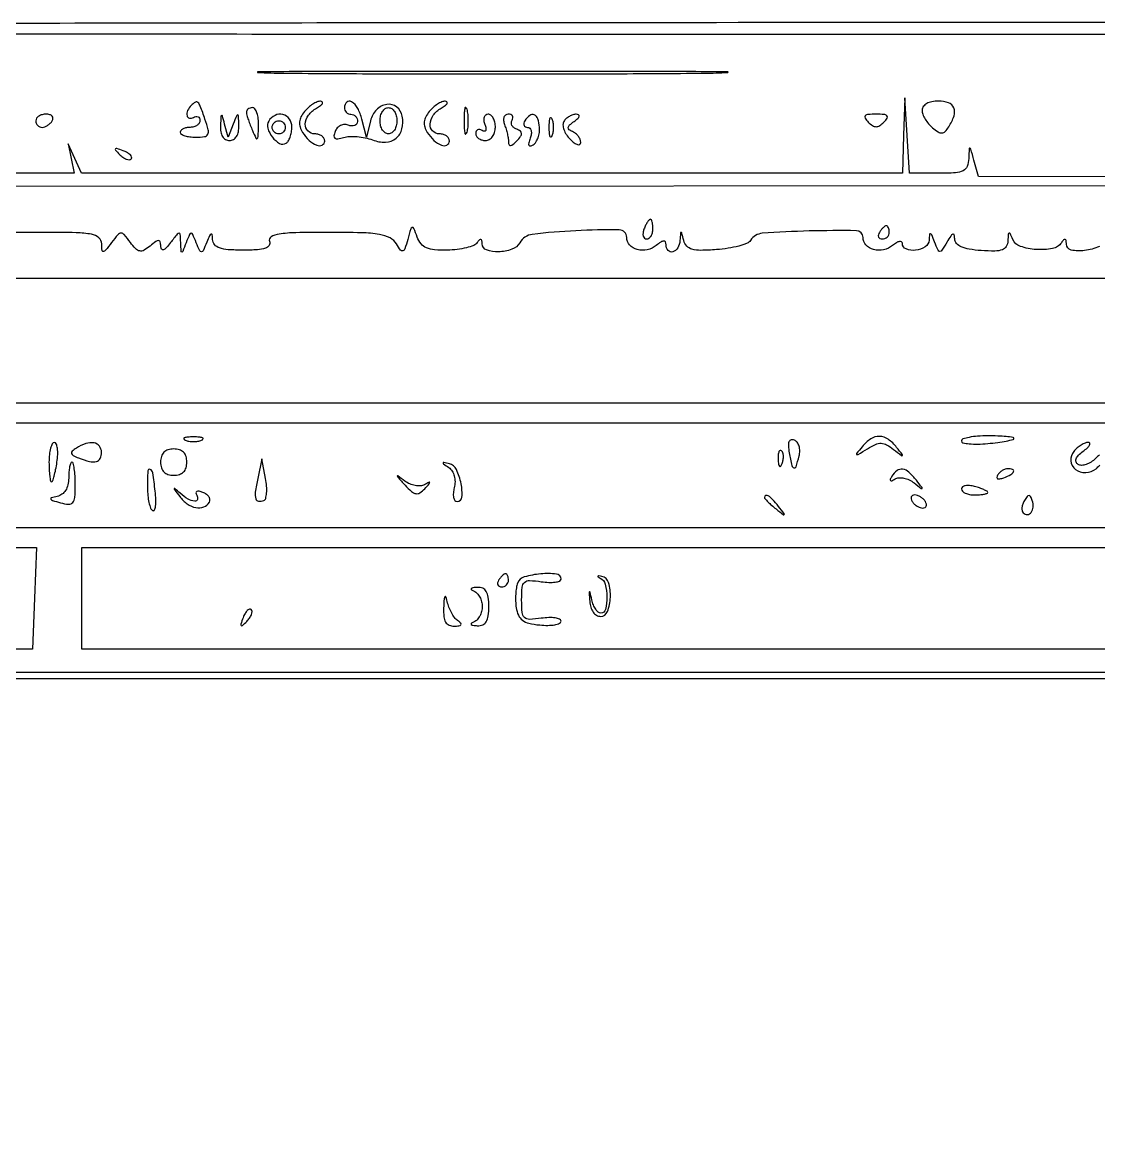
# Model space of a CAD drawing. Extents: x 0 to 960, y 2 to 508.
# Drawn here: x 164.9 to 328.9, y 338.1 to 508 of the extents above; entities that cross this region are included whole.
import ezdxf

# ---------------------------------------------------------------- set-up
doc = ezdxf.new("R2010")
doc.units = 0
doc.header["$MEASUREMENT"] = 0
doc.layers.get('0').update_dxf_attribs({"linetype": 'CONTINUOUS'})

msp = doc.modelspace()

# ---------------------------------------------------------------- linework, layer by layer
for points in [[(950.435205, 17.497208, 0.000014), (841.980241, 17.749425, 0.000448)], [(390.897861, 407.965973, 0.000118), (246.535184, 408), (27, 408), (27, 240.519502), (27, 73.039005), (48.630333, 72.769502), (70.260666, 72.5), (71.776011, 67.75), (73.291355, 63), (88.086661, 63, 0.005203), (97.242488, 63.095276, 0.040024), (101.509436, 63.52692, 0.111553), (103.642792, 64.436468, 0.226741), (104.496258, 66, -0.071226), (104.56146, 66.328521, -0.00401), (104.914671, 67.307813, -0.006094), (105.360066, 68.46864, -0.004425), (105.882891, 69.75), (107.242641, 73), (284.955145, 73, 0.000278), (369.140023, 73.04679, 0.000134), (477.047791, 73.195618, 0.000133)], [(431.79506, 484.246001), (310.590119, 484.5), (309.89474, 487, 0.001744), (309.42263, 488.674659, 0.252115), (309.285166, 488.815798, 0.489366), (309.173655, 488.738596, 0.00269), (309.09968, 487.25, -0.077665), (308.855749, 486.042256, -0.191601), (308.261393, 485.382002, -0.101061), (307.083691, 485.071451, -0.014097), (304.549904, 485), (300.099808, 485), (299.738988, 490.75), (299.378169, 496.5), (299.189084, 490.75), (299, 485), (236.467776, 485), (173.935552, 485), (172.939568, 487.25), (171.943584, 489.5), (172.378172, 487.25), (172.812761, 485), (103.90638, 485)], [(35, 483), (493.25, 483.195646, 0.000139)], [(329.005764, 473.840337, -0.071804), (326.766827, 473.221037, -0.085569), (324.718645, 473.311679, -0.349231), (323.984687, 474.212151, 0.035788), (323.940855, 474.736277, 0.291989), (323.78904, 474.908269, 0.285076), (323.565516, 474.844968, 0.034729), (323.234687, 474.427369, -0.198546), (321.865392, 473.53366, -0.063705), (319.392677, 473.387544, -0.064042), (316.98337, 473.866225, -0.212429), (315.820285, 474.933934, 0.008103), (315.421028, 475.814475, 0.364899), (315.251492, 475.892048, 0.318088), (315.124867, 475.736804, 0.007171), (315.070285, 474.725842, -0.118811), (314.824397, 473.858042, -0.178092), (314.231169, 473.352578, -0.088924), (313.103372, 473.152223, -0.016725), (311.001465, 473.225842, -0.023013), (309.191584, 473.433939, -0.06363), (307.964047, 473.79702, -0.105585), (307.242138, 474.317929, -0.180447), (306.971057, 475, 0.052866), (306.89504, 475.595899, 0.455823), (306.685747, 475.705634, 0.155231), (306.36013, 475.44207, 0.014178), (305.804815, 474.544352, -0.008409), (305.03253, 473.263078, -0.258418), (304.717673, 473.088703, -0.297334), (304.43325, 473.274243, -0.010479), (303.905509, 474.544352, 0.006279), (303.470045, 475.617731, 0.219046), (303.27466, 475.796692, 0.479868), (303.129473, 475.700623, 0.012451), (303.070285, 474.812149, -0.244922), (302.485238, 473.795075, -0.113425), (301.007896, 473.268293, -0.129528), (299.573174, 473.471922, -0.301734), (299, 474.335249, 0.266657), (298.86689, 474.567092, 0.188009), (298.563116, 474.615101, 0.08492), (298.08427, 474.421414, 0.034745), (297.512735, 474.010569, -0.119657), (296.139064, 473.339298, -0.120086), (294.612455, 473.373907, -0.141793), (293.447411, 474.077668, -0.189086), (293.002349, 475.218615, 0.410273), (291.990598, 476.247858, 0.010373), (284.809491, 476.208798, 0.011651), (277.646396, 475.85404, 0.240597), (275.857588, 474.769572, -0.163327), (275.33628, 474.336307, -0.0263), (274.06317, 473.918587, -0.026692), (272.453787, 473.573736, -0.020616), (270.67139, 473.365169, -0.015461), (268.304708, 473.260163, -0.071778), (266.95168, 473.436905, -0.136411), (266.152912, 473.920448, -0.125464), (265.687048, 474.761827, 0.002066), (265.379439, 475.917316, 0.344535), (265.281509, 475.99067, 0.386426), (265.198205, 475.911777, 0.002225), (265.116001, 474.75, -0.115503), (264.775092, 473.632819, -0.191366), (264.010993, 473.031831, -0.303296), (263.309436, 473.249343, -0.171965), (263, 474.122445, 0.118572), (262.90045, 474.536329, 0.302172), (262.643826, 474.680486, 0.130387), (262.201424, 474.526778, 0.02476), (261.512735, 474.010569, -0.119657), (260.139065, 473.339298, -0.120086), (258.612457, 473.373907, -0.141792), (257.447405, 474.077666, -0.189083), (257.002328, 475.218615, 0.41079), (255.868872, 476.369586, 0.015687), (249.263551, 476.251641, 0.016985), (242.629613, 475.698465, 0.239259), (240.70031, 474.415475, -0.179757), (239.518976, 473.418788, -0.079206), (237.480139, 473.032965, -0.092572), (235.650472, 473.32012, -0.314344), (234.984687, 474.25, 0.03686), (234.940791, 474.75954, 0.302161), (234.790153, 474.922377, 0.275339), (234.567648, 474.853562, 0.032799), (234.234687, 474.431487, -0.148807), (233.7093, 474.012668, -0.032395), (232.59424, 473.652045, -0.031061), (231.197463, 473.389317, -0.025433), (229.681876, 473.278533, -0.024718), (227.726455, 473.331958, -0.083554), (226.490607, 473.63893, -0.119985), (225.673708, 474.258666, -0.082346), (225.094601, 475.273307, 0.007675), (224.575339, 476.61342, 0.371001), (224.337833, 476.735642, 0.266546), (224.110987, 476.521654, 0.005205), (223.646742, 474.926261, -0.010918), (223.212533, 473.49524, -0.223159), (222.910674, 473.174805, -0.345372), (222.564622, 473.277686, -0.020799), (221.934328, 474.25, 0.145472), (220.958993, 475.155586, 0.073515), (219.348703, 475.676114, 0.035295), (216.627648, 475.936282, 0.006191), (211.481695, 476, 0.00539), (206.588293, 475.94725, 0.03246), (204.056353, 475.727801, 0.087851), (202.82876, 475.311971, 0.375075), (202.583554, 474.642857, -0.228001), (202.532058, 474.015718, -0.180885), (201.998156, 473.581646, -0.067623), (200.772925, 473.346408, -0.013662), (198.552169, 473.285714, -0.016086), (196.285616, 473.358653, -0.06767), (194.954086, 473.627837, -0.135099), (194.227445, 474.128359, -0.165316), (193.929715, 474.892857, 0.02506), (193.86184, 475.614243, 0.495904), (193.694131, 475.707205, 0.183902), (193.461291, 475.477636, 0.009654), (193.03705, 474.5, -0.007793), (192.478076, 473.198634, -0.283222), (192.220022, 473.023027, -0.308146), (191.963908, 473.180861, -0.008765), (191.432469, 474.426885, 0.00739), (190.895119, 475.696432, 0.29722), (190.653817, 475.853771, 0.300436), (190.414578, 475.695756, 0.0075), (189.895419, 474.426885, -0.002318), (189.367812, 473.098241, -0.310821), (189.230314, 473.007082, -0.395389), (189.126052, 473.108245, -0.002811), (189.070285, 474.44113, 0.009078), (189.001047, 475.713849, 0.393134), (188.819962, 475.882259, 0.230159), (188.536572, 475.744513, 0.004589), (187.531803, 474.44113, -0.020091), (186.866813, 473.631685, -0.120707), (186.42131, 473.325175, -0.374413), (186.151665, 473.424868, -0.119815), (186.031803, 473.872445, 0.050572), (185.948107, 474.542717, 0.343224), (185.706081, 474.740146, 0.16569), (185.283536, 474.606941, 0.014737), (184.391787, 473.910192, -0.042777), (183.474395, 473.272795, -0.179145), (182.822831, 473.162833, -0.157948), (182.206362, 473.50013, -0.031378), (181.391787, 474.478876, 0.016497), (180.470807, 475.654916, 0.225363), (179.989929, 475.875527, 0.215692), (179.502562, 475.647232, 0.015074), (178.531803, 474.44113, -0.007128), (177.626734, 473.279323, -0.194392), (177.294418, 473.09312, -0.423232), (177.088541, 473.257574, -0.019471), (177.031803, 474.25, 0.217657), (176.592665, 475.166561, 0.1265), (175.469672, 475.700332, 0.042872), (173.158632, 475.947039, 0.005165), (168.031385, 476, 0.005045), (163.104586, 475.950287, 0.039188)], [(329.0273, 442.104683, 0.028435), (328.41938, 441.562237, -0.051725), (327.735326, 441.006756, -0.061356), (326.988499, 440.640339, -0.071972), (326.294386, 440.506939, -0.151071), (325.76789, 440.643452, -0.164401), (325.457536, 441.018464, -0.185118), (325.457835, 441.484301, -0.105972), (325.818159, 442.036812, -0.037612), (326.539639, 442.652643, 0.025697), (327.178187, 443.171927, 0.078981), (327.527063, 443.604214, 0.256953), (327.531913, 443.868208, 0.278412), (327.313574, 444, 0.097478), (326.823127, 443.903467, 0.041698), (326.225475, 443.598349, 0.039183), (325.623282, 443.155853, 0.041534), (325.110114, 442.632679, 0.198417), (324.662383, 441.19029, 0.207844), (325.374428, 439.888815, 0.177933), (326.929603, 439.393827, 0.163609), (328.5, 440, 0.034033), (329.07401, 440.546404, 0.035584)]]:
    msp.add_lwpolyline(points, format="xyb")
for points in [[(0, 506.997931, 0.413744), (0.499175, 506.497956, 0.000009), (119.565086, 506.309239, 0.000389), (266.438022, 506.193292, 0.000135), (478.500003, 506.247931), (957.000006, 506.5), (957.000003, 492.25, 0.003283), (957.051316, 484.433909, 0.022941), (957.276316, 480.624999, 0.050445), (957.702039, 478.584445, 0.327042), (958.5, 478, 0.332163), (959.30285, 478.599499, 0.04712), (959.725, 480.75, 0.021839), (959.949138, 484.748421, 0.003082), (960, 493), (960, 508), (480, 508, 0.000134), (267.362961, 507.942881, 0.000388), (120.002198, 507.749478, 0.000009), (0.498924, 507.497915, 0.413592)], [(204.822433, 500.250399, 0.001349), (219.492096, 500.163684, 0.000804), (236.955437, 500.135663, 0.000805), (254.357528, 500.163722, 0.001393), (268.822433, 500.250608, 0.009722), (272.396584, 500.35155, 0.972245), (272.394715, 500.447241, 0.00179), (259.455383, 500.512316, 0.000363), (236.5, 500.528904, 0.00036), (213.554093, 500.512305, 0.001837), (200.794715, 500.447007, 0.975101), (200.793149, 500.35164, 0.008256)], [(190.666667, 495.333333, 0.089311), (190.121699, 494.549016, 0.153425), (190.023647, 493.766298, 0.303508), (190.384195, 493.393874, 0.193831), (191, 493.5, -0.082592), (191.3821, 493.656512, -0.161196), (191.70625, 493.6254, -0.182303), (191.921712, 493.413961, -0.108972), (192, 493.059017, -0.140337), (191.884374, 492.655173, -0.099915), (191.559375, 492.311086, -0.085131), (191.073318, 492.079345, -0.06887), (190.5, 492, 0.048028), (189.925936, 491.94473, 0.068025), (189.440625, 491.779688, 0.088204), (189.113607, 491.536412, 0.191087), (189, 491.25, 0.262211), (189.162472, 490.961491, 0.05943), (189.693494, 490.720312, 0.046833), (190.456361, 490.554517, 0.03011), (191.36083, 490.5, 0.032765), (192.692255, 490.587342, 0.246907), (193.190911, 490.939694, 0.185607), (193.263057, 491.627669, 0.018221), (192.763005, 493.25, 0.005654), (192.046117, 495.234, 0.108034), (191.691463, 495.783338, 0.345212), (191.297993, 495.829776, 0.059588)], [(199.070285, 494.25, 0.048242), (199.149404, 493.838276, 0.009939), (199.372382, 493.132812, 0.010367), (199.665836, 492.320704, 0.009594), (200, 491.5, 0.009027), (200.521868, 490.343561, 0.485414), (200.727088, 490.296589, 0.215481), (200.872581, 490.584787, 0.004372), (200.929715, 492.25, 0.034583), (200.883773, 493.303371, 0.053373), (200.685604, 494.192187, 0.070412), (200.37836, 494.802156, 0.24567), (200, 495, 0.074428), (199.623188, 494.943596, 0.095702), (199.314396, 494.779688, 0.111693), (199.121345, 494.535774, 0.135953)], [(207.930433, 494.416177, 0.053983), (207.389211, 493.598796, 0.096028), (207.162643, 492.826992, 0.100658), (207.245575, 492.051789, 0.06397), (207.629432, 491.225697, 0.062486), (208.632346, 490.004474, 0.097302), (209.779435, 489.2782, 0.205351), (210.613094, 489.307081, 0.29056), (211, 489.916667, 0.137303), (210.884375, 490.329784, 0.100211), (210.559375, 490.681771, 0.086171), (210.073262, 490.918733, 0.070529), (209.5, 491, -0.200694), (208.441021, 491.442901, -0.213727), (208.049094, 492.492325, -0.144549), (208.541571, 493.83813, -0.101718), (209.75, 494.919901, 0.026672), (210.35305, 495.315642, 0.100709), (210.654718, 495.648701, 0.344654), (210.627266, 495.861045, 0.190106), (210.372445, 495.969591, 0.107042), (209.847333, 495.87061, 0.041768), (209.189987, 495.52582, 0.038919), (208.516695, 495.019951, 0.038999)], [(214, 495, 0.099038), (214.076342, 494.618362, 0.097945), (214.29375, 494.29375, 0.097945), (214.618362, 494.076342, 0.099038), (215, 494, -0.109914), (215.381499, 493.91511, -0.099889), (215.70625, 493.674822, -0.095054), (215.924054, 493.315658, -0.089132), (216, 492.893011, -0.147775), (215.886102, 492.51605, -0.152599), (215.583685, 492.270955, -0.117411), (215.12477, 492.204191, -0.069392), (214.582759, 492.329869, 0.105151), (213.997876, 492.422383, 0.099184), (213.412495, 492.272675, 0.096394), (212.916985, 491.90352, 0.093244), (212.589051, 491.371467, 0.055215), (212.409188, 490.684546, 0.282072), (212.557715, 490.337214, 0.202383), (212.994932, 490.2406, 0.03137), (213.87421, 490.460076, -0.066525), (214.769953, 490.617969, -0.031898), (215.939404, 490.59206, -0.030931), (217.175749, 490.408025, -0.038447), (218.290457, 490.079668, 0.100113), (220.279326, 489.751028, 0.161092), (221.875276, 490.343092, 0.166036), (222.772339, 491.751781, 0.107468), (222.818881, 493.701961, 0.180821), (221.970165, 495.092394, 0.205092), (220.469574, 495.492255, 0.167581), (218.904368, 494.684874, 0.131831), (217.983177, 493), (217.376185, 490.5), (216.66904, 493.25, 0.061918), (216.023156, 494.889082, 0.123472), (215.084224, 495.907631, 0.348352), (214.361272, 495.842343, 0.205398)], [(222, 493, -0.062428), (221.904146, 492.235277, -0.080661), (221.622321, 491.5875, -0.098045), (221.204628, 491.153975, -0.153317), (220.714286, 491, -0.153317), (220.223943, 491.153975, -0.098045), (219.80625, 491.5875, -0.080661), (219.524426, 492.235277, -0.062428), (219.428571, 493, -0.062428), (219.524426, 493.764723, -0.080661), (219.80625, 494.4125, -0.098045), (220.223943, 494.846025, -0.153317), (220.714286, 495, -0.153317), (221.204628, 494.846025, -0.098045), (221.622321, 494.4125, -0.080661), (221.904146, 493.764723, -0.062428)], [(226.930433, 494.416177, 0.053983), (226.389211, 493.598796, 0.096028), (226.162643, 492.826992, 0.100658), (226.245575, 492.051789, 0.06397), (226.629432, 491.225697, 0.062486), (227.632346, 490.004474, 0.097302), (228.779435, 489.2782, 0.205351), (229.613094, 489.307081, 0.29056), (230, 489.916667, 0.137303), (229.884375, 490.329784, 0.100211), (229.559375, 490.681771, 0.086171), (229.073262, 490.918733, 0.070529), (228.5, 491, -0.200694), (227.441021, 491.442901, -0.213727), (227.049094, 492.492325, -0.144549), (227.541571, 493.83813, -0.101718), (228.75, 494.919901, 0.026672), (229.35305, 495.315642, 0.100709), (229.654718, 495.648701, 0.344654), (229.627266, 495.861045, 0.190106), (229.372445, 495.969591, 0.107042), (228.847333, 495.87061, 0.041768), (228.189987, 495.52582, 0.038919), (227.516695, 495.019951, 0.038999)], [(232.232003, 493, 0.011065), (232.259713, 491.748017, 0.052887), (232.366341, 491.042188, 0.542911), (232.521012, 490.99086, 0.161593), (232.689326, 491.25, 0.039571), (232.831531, 492.047266, 0.024357), (232.877971, 493, 0.024357), (232.831531, 493.952734, 0.039571), (232.689326, 494.75, 0.161593), (232.521012, 495.00914, 0.542911), (232.366341, 494.957812, 0.052887), (232.259713, 494.251983, 0.011065)], [(302, 494.622445, 0.089881), (302.112716, 494.00048, 0.043068), (302.463013, 493.265279, 0.040838), (302.973119, 492.539082, 0.046053), (303.576215, 491.936747, 0.03121), (304.448336, 491.300438, 0.156052), (305.026082, 491.147786, 0.190605), (305.518034, 491.372206, 0.050531), (306.060903, 492.064302, 0.057579), (306.868645, 493.740141, 0.179821), (306.841879, 494.971554, 0.217409), (306.044276, 495.737368, 0.084428), (304.5, 496, 0.048454), (303.504396, 495.903292, 0.077647), (302.703702, 495.612244, 0.103057), (302.185742, 495.167927, 0.165587)], [(167, 493, 0.092995), (167.071618, 492.618268, 0.096318), (167.276414, 492.29375, 0.099231), (167.581949, 492.076556, 0.105429), (167.940983, 492, 0.089642), (168.346558, 492.073302, 0.053229), (168.7871, 492.29375, 0.051032), (169.193797, 492.617485, 0.06081), (169.5, 493, 0.139169), (169.607943, 493.379648, 0.191142), (169.478525, 493.70625, 0.138808), (169.110654, 493.926733, 0.066118), (168.559017, 494, 0.062283), (167.962904, 493.925455, 0.080552), (167.457961, 493.70625, 0.097988), (167.120018, 493.381379, 0.153634)], [(195.116001, 492.25, 0.053911), (195.168387, 491.318984, 0.097187), (195.435003, 490.605666, 0.125349), (195.892943, 490.161668, 0.130876), (196.5, 490, 0.132701), (197.104387, 490.163281, 0.119821), (197.571985, 490.613286, 0.094232), (197.856336, 491.32904, 0.055425), (197.929715, 492.25, 0.003088), (197.874187, 493.733897, 0.321963), (197.754704, 493.885786, 0.382007), (197.595654, 493.809248, 0.003543), (197.064507, 492.5), (196.269584, 490.5), (195.750794, 492.5, 0.002864), (195.413897, 493.768824, 0.446786), (195.295676, 493.828161, 0.291707), (195.196686, 493.69181, 0.002196)], [(202.472927, 492.956195, 0.216191), (202.331132, 491.852266, 0.0913), (203.037176, 490.496671, 0.098762), (204.133746, 489.551011, 0.273619), (205.113307, 489.570027, 0.121409), (205.453803, 489.917271, 0.047968), (205.739534, 490.527221, 0.043811), (205.934417, 491.275865, 0.041798), (206, 492.059017, 0.152942), (205.622734, 493.263529, 0.180587), (204.646935, 493.940331, 0.174855), (203.440764, 493.822813, 0.144465)], [(205, 492, -0.099038), (204.923658, 491.618362, -0.097945), (204.70625, 491.29375, -0.097945), (204.381638, 491.076342, -0.099038), (204, 491, -0.099038), (203.618362, 491.076342, -0.097945), (203.29375, 491.29375, -0.097945), (203.076342, 491.618362, -0.099038), (203, 492, -0.099038), (203.076342, 492.381638, -0.097945), (203.29375, 492.70625, -0.097945), (203.618362, 492.923658, -0.099038), (204, 493, -0.099038), (204.381638, 492.923658, -0.097945), (204.70625, 492.70625, -0.097945), (204.923658, 492.381638, -0.099038)], [(235.381557, 492.448062, -0.036408), (235.556862, 491.868281, -0.155351), (235.525685, 491.512472, -0.32948), (235.325929, 491.393111, -0.1144), (234.988546, 491.507079, 0.083829), (234.610882, 491.660692, 0.162559), (234.290385, 491.62748, 0.18139), (234.077206, 491.41471, 0.107279), (234, 491.059017, 0.140337), (234.115626, 490.655173, 0.099915), (234.440625, 490.311086, 0.085131), (234.926682, 490.079345, 0.06887), (235.5, 490, 0.130775), (236.075754, 490.153209, 0.10214), (236.5625, 490.583333, 0.08892), (236.888136, 491.230589, 0.072314), (237, 492, 0.053388), (236.918066, 492.765158, 0.073174), (236.674822, 493.4125, 0.092966), (236.315437, 493.847124, 0.175384), (235.893011, 494, 0.164546), (235.520959, 493.874153, 0.151163), (235.286139, 493.544118, 0.10915), (235.235294, 493.041968, 0.062551)], [(238.393011, 492.418213, -0.020216), (238.625428, 491.73067, -0.016106), (238.821697, 490.9726, -0.016397), (238.957953, 490.257735, -0.038908), (239, 489.718213, 0.124406), (239.092864, 489.35076, 0.320234), (239.325696, 489.236595, 0.13497), (239.709237, 489.413547, 0.028491), (240.25, 489.925, 0.026524), (240.849858, 490.632504, 0.164896), (240.998858, 491.077118, 0.247399), (240.819268, 491.414997, 0.061551), (240.243769, 491.71041, -0.079857), (239.806599, 491.955333, -0.109199), (239.522598, 492.304236, -0.126116), (239.436046, 492.701031, -0.130084), (239.552786, 493.08541, 0.105579), (239.677305, 493.433873, 0.180421), (239.609478, 493.731339, 0.163935), (239.354736, 493.930944, 0.085118), (238.952028, 494, 0.154447), (238.55276, 493.873655, 0.155778), (238.300511, 493.540996, 0.114061), (238.242819, 493.030656, 0.063043)], [(241.5, 493, 0.079467), (241.340647, 492.617748, 0.157566), (241.36538, 492.29375, 0.184509), (241.56712, 492.078784, 0.113538), (241.909598, 492, -0.194004), (242.247266, 491.863858, -0.14465), (242.447788, 491.511187, -0.096133), (242.468244, 490.97328, -0.053235), (242.298676, 490.335955, 0.027816), (242.07529, 489.640477, 0.176904), (242.109918, 489.277128, 0.358793), (242.335402, 489.171903, 0.075449), (242.766429, 489.355645, 0.112094), (243.179406, 489.761606, 0.056508), (243.503939, 490.420249, 0.051964), (243.698476, 491.211486, 0.053159), (243.723564, 492.01969, 0.058821), (243.471742, 493.310337, 0.214544), (242.926754, 493.915802, 0.279284), (242.231321, 493.825271, 0.085981)], [(245.157895, 492, 0.017491), (245.189089, 491.10856, 0.078554), (245.306058, 490.601562, 0.447206), (245.474999, 490.540618, 0.174857), (245.662281, 490.75, 0.057986), (245.818615, 491.320008, 0.037979), (245.87034, 492, 0.037979), (245.818615, 492.679992, 0.057986), (245.662281, 493.25, 0.174857), (245.474999, 493.459382, 0.447206), (245.306058, 493.398438, 0.078554), (245.189089, 492.89144, 0.017491)], [(247.440693, 492.904039, 0.151121), (247.301025, 492.36516, 0.07196), (247.437703, 491.654633, 0.061341), (247.812922, 490.89009, 0.051703), (248.381676, 490.189753, 0.031351), (249.017802, 489.628762, 0.092138), (249.53453, 489.362188, 0.23432), (249.854228, 489.416347, 0.240123), (250, 489.702381, 0.097967), (249.906972, 490.172621, 0.065389), (249.632812, 490.650107, 0.062492), (249.227899, 491.062188, 0.071091), (248.75, 491.340536, -0.068328), (248.228916, 491.64021, -0.274217), (248.098943, 491.968314, -0.172412), (248.313735, 492.36189, -0.02856), (249, 492.908556, 0.026992), (249.566457, 493.356892, 0.142879), (249.775604, 493.687931, 0.366751), (249.680857, 493.898171, 0.108294), (249.309017, 493.984687, 0.080278), (248.803272, 493.909619, 0.054259), (248.268916, 493.673563, 0.053415), (247.788074, 493.32215, 0.069958)], [(293.8, 492.8, 0.049631), (294.452741, 492.265408, 0.147822), (295, 492.1, 0.147822), (295.547259, 492.265408, 0.049631), (296.2, 492.8, 0.051663), (296.686384, 493.398813, 0.354955), (296.65, 493.75, 0.180052), (296.199072, 493.95632, 0.018208), (295, 494, 0.018208), (293.800928, 493.95632, 0.180052), (293.35, 493.75, 0.354955), (293.313616, 493.398813, 0.051663)], [(179.733333, 487.875912, 0.043285), (180.246577, 487.441312, 0.063152), (180.768815, 487.162781, 0.082976), (181.220211, 487.072099, 0.20742), (181.526461, 487.193128, 0.278911), (181.59249, 487.461316, 0.120343), (181.395085, 487.789051, 0.070189), (180.940734, 488.133723, 0.036269), (180.293128, 488.435707, 0.008399), (179.336218, 488.78179, 0.286372), (179.111181, 488.729672, 0.400052), (179.106486, 488.536448, 0.011214)], [(259.638374, 476.5, 0.055937), (259.488865, 475.925634, 0.100118), (259.516384, 475.440625, 0.147206), (259.710807, 475.122486, 0.184534), (260.031385, 475, 0.152681), (260.400789, 475.115494, 0.098158), (260.715469, 475.440625, 0.08088), (260.92777, 475.926468, 0.062722), (261, 476.5, 0.024748), (260.971531, 477.074824, 0.039339), (260.884553, 477.559375, 0.046727), (260.758929, 477.903916, 0.289661), (260.606989, 478, 0.222225), (260.420671, 477.912889, 0.030693), (260.160341, 477.559375, 0.030395), (259.887494, 477.074558, 0.02136)], [(295.5, 476, 0.082592), (295.343488, 475.6179, 0.161196), (295.3746, 475.29375, 0.182303), (295.586039, 475.078288, 0.108972), (295.940983, 475, 0.093332), (296.345238, 475.076123, 0.09642), (296.688914, 475.29375, 0.099167), (296.918938, 475.618444, 0.105053), (297, 476, 0.042167), (296.967655, 476.382849, 0.061769), (296.870461, 476.70625, 0.081139), (296.727648, 476.92554, 0.210953), (296.559017, 477, 0.151918), (296.34829, 476.934461, 0.038439), (296.066025, 476.70625, 0.035638), (295.768994, 476.382774, 0.029505)], [(5.998407, 426.25), (5.996813, 402.5), (14.248407, 402.5), (22.5, 402.5), (22.753164, 248.25), (23.006328, 94), (14.503164, 94), (6, 94), (6, 75.513061), (6, 57.026122), (16.25, 57.412259, -0.009139), (24.444737, 57.571062, -0.000017), (159.275, 57.714579, -0.000125), (310.797984, 57.832731, -0.000078), (488.75, 57.899198), (951, 58), (951, 254), (951, 450), (478.5, 450), (6, 450)], [(169, 441, 0.012096), (169.02783, 439.849825, 0.019939), (169.113535, 438.88125, 0.014861), (169.233661, 438.12656, 0.360284), (169.386501, 438, 0.322443), (169.557592, 438.123137, 0.013551), (169.788807, 438.88125, 0.018975), (170.016637, 439.850008, 0.011827), (170.213308, 441, 0.025568), (170.322426, 442.149985, 0.042928), (170.2814, 443.11875, 0.055623), (170.11571, 443.797993, 0.314934), (169.826807, 444, 0.282744), (169.507607, 443.803812, 0.049958), (169.242875, 443.11875, 0.041208), (169.059941, 442.149578, 0.026053)], [(173.166154, 443.123851, 0.038367), (172.546388, 442.660796, 0.274684), (172.434782, 442.319776, 0.222828), (172.677792, 442.005596, 0.026892), (173.497942, 441.639163, 0.027539), (175.191051, 441.094303, 0.124972), (176.219205, 441.086462, 0.226942), (176.790141, 441.555143, 0.109716), (177, 442.5, 0.167069), (176.676931, 443.439885, 0.189036), (175.860337, 443.923811, 0.123129), (174.61803, 443.819566, 0.059127)], [(189.75, 444.337719, 0.057986), (190.320008, 444.181385, 0.037979), (191, 444.12966, 0.037979), (191.679992, 444.181385, 0.057986), (192.25, 444.337719, 0.174857), (192.459382, 444.525001, 0.447206), (192.398438, 444.693942, 0.078554), (191.89144, 444.810911, 0.017491), (191, 444.842105, 0.017491), (190.10856, 444.810911, 0.078554), (189.601562, 444.693942, 0.447206), (189.540618, 444.525001, 0.174857)], [(281.772701, 442.408705, 0.007889), (282.176118, 440.465158, 0.267293), (282.483604, 440.1303, 0.415064), (282.803111, 440.297143, 0.011733), (283.27286, 441.935417, 0.062937), (283.374273, 442.710697, 0.074533), (283.268008, 443.441334, 0.087051), (282.978103, 444.016482, 0.141901), (282.545616, 444.344122, 0.149506), (282.044174, 444.379076, 0.245678), (281.728849, 444.108574, 0.114592), (281.631132, 443.469632, 0.028121)], [(292.872445, 443.339345, 0.003969), (292.022923, 442.294649, 0.506136), (292.06037, 442.155176, 0.233867), (292.282193, 442.174763, 0.002348), (293.668799, 443.02918, -0.032251), (294.899897, 443.689726, -0.113056), (295.775919, 443.869881, -0.121547), (296.60693, 443.645037, -0.040064), (297.668799, 442.939836, 0.001384), (298.866433, 442.003514, 0.324546), (298.998711, 441.999128, 0.43314), (299.016344, 442.109233, 0.001595), (298.127555, 443.25, 0.072124), (296.828731, 444.488756, 0.151322), (295.516371, 444.919824, 0.152262), (294.195775, 444.532632, 0.073314)], [(308, 444.223574, 0.349806), (308.224236, 443.942278, 0.031602), (309.175, 443.787278, 0.030261), (310.466464, 443.738284, 0.018125), (312, 443.82861, 0.009175), (313.533533, 444.003303, 0.014988), (314.825, 444.214038, 0.008689), (315.864365, 444.434592, 0.349332), (316, 444.605035, 0.375272), (315.862471, 444.762469, 0.009085), (314.825, 444.883979, 0.015344), (313.533664, 444.971584, 0.009263), (312, 445, 0.018271), (310.466725, 444.943954, 0.029671), (309.175, 444.771925, 0.029992), (308.220692, 444.526532, 0.325612)], [(186, 441, 0.072254), (186.126841, 440.126841, 0.124864), (186.5, 439.5, 0.124864), (187.126841, 439.126841, 0.072254), (188, 439, 0.072254), (188.873159, 439.126841, 0.124864), (189.5, 439.5, 0.124864), (189.873159, 440.126841, 0.072254), (190, 441, 0.072254), (189.873159, 441.873159, 0.124864), (189.5, 442.5, 0.124864), (188.873159, 442.873159, 0.072254), (188, 443, 0.072254), (187.126841, 442.873159, 0.124864), (186.5, 442.5, 0.124864), (186.126841, 441.873159, 0.072254)], [(280.078947, 441.416667, 0.018894), (280.137993, 440.670344, 0.168741), (280.279315, 440.37858, 0.470617), (280.461564, 440.395823, 0.054073), (280.683114, 440.8125, 0.051402), (280.839148, 441.359369, 0.05415), (280.876576, 441.916927, 0.060344), (280.797407, 442.402231, 0.126455), (280.604167, 442.729167, 0.296942), (280.385309, 442.77538, 0.208169), (280.200665, 442.592839, 0.077125), (280.089945, 442.112848, 0.028489)], [(172, 438.573324, -0.056862), (171.882165, 437.540535, -0.083426), (171.532237, 436.698051, -0.096547), (170.97424, 436.102239, -0.105568), (170.25, 435.782884, 0.017861), (169.365739, 435.565868, 0.47271), (169.280285, 435.369928, 0.202915), (169.534962, 435.156067, 0.007726), (170.75, 434.80318, 0.046623), (172.00907, 434.58183, 0.248179), (172.630074, 434.848556, 0.154294), (172.934908, 435.628903, 0.016561), (173, 437.59362, 0.01379), (172.963976, 438.899538, 0.02265), (172.853125, 439.999376, 0.018752), (172.696898, 440.842389, 0.350942), (172.5, 441, 0.319186), (172.305278, 440.861595, 0.032947), (172.146875, 440.287164, 0.031408), (172.036113, 439.503475, 0.019405)], [(200.790698, 438.5, 0.014918), (200.431766, 436.434712, 0.10348), (200.497055, 435.415711, 0.30157), (200.930586, 435.03945, 0.132262), (201.719749, 435.145833, 0.232172), (202.008587, 435.476795, 0.045648), (202.14602, 436.277214, 0.039862), (202.145108, 437.325135, 0.027601), (201.984643, 438.5), (201.404787, 441.5)], [(229.893399, 440.178489, -0.100324), (230.404897, 439.641256, -0.073436), (230.737212, 438.88552, -0.06779), (230.854444, 438.004539, -0.063258), (230.737018, 437.102358, 0.041878), (230.597031, 436.296863, 0.071855), (230.634498, 435.617568, 0.108452), (230.833236, 435.16603, 0.239454), (231.160042, 435, 0.389426), (231.900161, 435.67949, 0.071238), (231.784668, 437.708067, 0.060615), (231.073838, 439.851712, 0.220184), (230, 440.749012, 0.006216), (229.155961, 440.964703, 0.429835), (229.044964, 440.892904, 0.289398), (229.105822, 440.73995, 0.004689)], [(184, 437.059017, 0.024944), (184.057996, 435.897188, 0.031738), (184.232359, 434.838342, 0.033126), (184.484643, 434.001754, 0.166027), (184.79101, 433.629163, 0.448233), (185.061299, 433.709583, 0.076851), (185.232039, 434.291417, 0.042138), (185.279693, 435.287361, 0.019953), (185.181604, 436.570146, 0.007895), (184.809111, 439.375486, 0.263536), (184.406811, 439.890484, 0.521882), (184.050889, 439.662495, 0.009772)], [(223.242857, 437.488089, 0.02565), (224.225487, 436.520199, 0.137279), (224.895021, 436.193718, 0.193202), (225.509641, 436.318856, 0.060037), (226.242857, 436.939562, 0.004199), (226.928579, 437.690583, 0.20025), (226.994875, 437.880223, 0.544296), (226.895923, 437.936215, 0.008339), (226.206195, 437.560614, -0.112428), (225.585444, 437.374413, -0.062168), (224.791251, 437.419467, -0.057195), (223.954959, 437.673688, -0.058756), (223.206195, 438.109142, 0.001874), (222.129707, 438.911271, 0.636179), (222.060032, 438.873518, 0.171276), (222.129448, 438.708518, 0.001045)], [(297.404508, 438.845492, 0.028921), (297.152234, 438.379003, 0.337512), (297.193355, 438.188958, 0.297903), (297.399638, 438.162486, 0.025541), (297.889296, 438.431581, -0.124083), (298.473598, 438.616606, -0.06559), (299.2368, 438.562153, -0.058976), (300.052153, 438.29192, -0.056682), (300.793805, 437.83609, 0.001724), (301.885673, 436.987124, 0.408033), (302.00054, 437.000669, 0.347362), (302.001805, 437.127907, 0.001592), (301.127555, 438.25, 0.042541), (300.001687, 439.458305, 0.145276), (299.042946, 439.918049, 0.203531), (298.19086, 439.706843, 0.093439)], [(313.507079, 439.011454, 0.1144), (313.393111, 438.674071, 0.32948), (313.512472, 438.474315, 0.155351), (313.868281, 438.443138, 0.036408), (314.448062, 438.618443, 0.029964), (315.51997, 439.105273, 0.168622), (315.942608, 439.558518, 0.444011), (315.798253, 439.882327, 0.079093), (315.059017, 440, 0.088797), (314.65395, 439.927491, 0.053277), (314.21498, 439.709615, 0.051183), (313.810572, 439.389589, 0.061454)], [(188.920673, 435.75, 0.07597), (190.071918, 434.630599, 0.108574), (191.377836, 434.073186, 0.138754), (192.568883, 434.179019, 0.164677), (193.435239, 434.895215, 0.166459), (193.523411, 435.282806, 0.121099), (193.371794, 435.701752, 0.092628), (192.992689, 436.090383, 0.061745), (192.442319, 436.383761, 0.03668), (191.865572, 436.557806, 0.156144), (191.511481, 436.525839, 0.32884), (191.392792, 436.325832, 0.113925), (191.507079, 435.988546, -0.199309), (191.614085, 435.325947, -0.376769), (191.203634, 435.034898, -0.110406), (190.177846, 435.379119, -0.046169), (188.998228, 436.25, 0.002446), (188.166021, 436.984827, 0.591085), (188.089797, 436.957069, 0.201569), (188.127785, 436.804434, 0.00151)], [(308, 436.90638, 0.206609), (308.149557, 436.559898, 0.082769), (308.5875, 436.266249, 0.063112), (309.234359, 436.066544, 0.043375), (310, 436, 0.018041), (310.766644, 436.027671, 0.029316), (311.4125, 436.112615, 0.029396), (311.890445, 436.233718, 0.326917), (312, 436.383369, 0.269386), (311.897136, 436.560437, 0.023188), (311.4125, 436.807757, 0.025621), (310.766387, 437.061542, 0.016817), (310, 437.289749, 0.040966), (309.233678, 437.424365, 0.070464), (308.5875, 437.392877, 0.106581), (308.157535, 437.210205, 0.24384)], [(278, 435.622445, 0.184603), (278.08115, 435.410139, 0.013803), (278.514063, 434.952641, 0.017649), (279.079598, 434.425681, 0.012436), (279.75, 433.872445, 0.001576), (280.879507, 432.99236, 0.377591), (281, 433, 0.377591), (281.00764, 433.120493, 0.001576), (280.127555, 434.25, 0.017685), (279.23668, 435.306759, 0.065617), (278.573889, 435.869516, 0.241985), (278.193395, 435.90695, 0.307699)], [(300.5, 435, 0.064269), (300.810561, 434.617474, 0.051777), (301.230237, 434.29375, 0.053414), (301.689814, 434.073533, 0.085235), (302.118034, 434, 0.117858), (302.449529, 434.079239, 0.186277), (302.642737, 434.29375, 0.154201), (302.661825, 434.617617, 0.076764), (302.5, 435, 0.064269), (302.189439, 435.382526, 0.051777), (301.769763, 435.70625, 0.053414), (301.310186, 435.926467, 0.085235), (300.881966, 436, 0.117858), (300.550471, 435.920761, 0.186277), (300.357263, 435.70625, 0.154201), (300.338175, 435.382383, 0.076764)], [(317.582949, 435.134215, 0.052326), (317.327923, 434.604943, 0.061761), (317.20609, 434.06291, 0.07231), (317.228156, 433.59012, 0.149701), (317.399864, 433.266802, 0.208213), (318.031223, 433.018401, 0.228122), (318.610436, 433.323111, 0.143258), (318.913564, 434.144952, 0.097944), (318.787251, 435.138246, 0.033951), (318.536207, 435.749629, 0.286646), (318.294341, 435.899578, 0.233206), (318.012891, 435.759582, 0.024362)], [(237.5, 423, 0.082592), (237.343488, 422.6179, 0.161196), (237.3746, 422.29375, 0.182303), (237.586039, 422.078288, 0.108972), (237.940983, 422, 0.093332), (238.345238, 422.076123, 0.09642), (238.688914, 422.29375, 0.099167), (238.918938, 422.618444, 0.105053), (239, 423, 0.042167), (238.967655, 423.382849, 0.061769), (238.870461, 423.70625, 0.081139), (238.727648, 423.92554, 0.210953), (238.559017, 424, 0.151918), (238.34829, 423.934461, 0.038439), (238.066025, 423.70625, 0.035638), (237.768994, 423.382774, 0.029505)], [(240.389534, 422.572726, 0.054107), (240.201902, 421.862539, 0.022994), (240.099391, 420.882413, 0.022427), (240.085125, 419.816682, 0.027327), (240.170919, 418.822726, 0.070137), (240.50276, 417.672128, 0.129502), (241.109543, 416.919319, 0.10188), (242.120066, 416.453714, 0.033158), (243.75, 416.186642, 0.025698), (244.995662, 416.130878, 0.042276), (246.045312, 416.226818, 0.053411), (246.783739, 416.441052, 0.304332), (247, 416.763449, 0.30284), (246.792116, 417.075195, 0.061506), (246.11875, 417.262788, 0.04611), (245.14989, 417.317771, 0.027573), (244, 417.213308, -0.0251), (242.209622, 417.041736, -0.201123), (241.448303, 417.321023, -0.186513), (241.081604, 418.073498, -0.02117), (241, 420, -0.02117), (241.081604, 421.926502, -0.186513), (241.448303, 422.678977, -0.201123), (242.209622, 422.958264, -0.0251), (244, 422.786692, 0.025568), (245.149985, 422.677574, 0.042928), (246.11875, 422.7186, 0.055623), (246.797993, 422.88429, 0.314934), (247, 423.173193, 0.381633), (246.305379, 423.950712, 0.050816), (243.910346, 423.976957, 0.047265), (241.411055, 423.50912, 0.235431)], [(252.975, 423.341667, -0.221017), (253.721254, 422.410043, -0.055714), (253.97776, 420.43286, -0.060121), (253.786641, 418.572977, -0.350449), (253.069551, 418, -0.179716), (252.680255, 418.144595, -0.064609), (252.279469, 418.592002, -0.053753), (251.928282, 419.244042, -0.041456), (251.686499, 420.015325, 0.00158), (251.416505, 421.200019, 0.548722), (251.344033, 421.225642, 0.244942), (251.291195, 421.109354, 0.001182), (251.366948, 419.765325, 0.060642), (251.527953, 418.879539, 0.081095), (251.892061, 418.14973, 0.097587), (252.405253, 417.670079, 0.140175), (253, 417.5, 0.311404), (254.074646, 418.24117, 0.081765), (254.513358, 420.404445, 0.078622), (254.242644, 422.649525, 0.280521), (253.225, 423.591667, 0.013819), (252.766318, 423.671476, 0.236791), (252.625625, 423.624792, 0.485648), (252.637176, 423.52802, 0.021854)], [(233.75, 421.337719, -0.109745), (234.22822, 421.009045, -0.064843), (234.632812, 420.442955, -0.060083), (234.906821, 419.738602, -0.062829), (235, 419, -0.062829), (234.906821, 418.261398, -0.060083), (234.632812, 417.557045, -0.064843), (234.22822, 416.990955, -0.109745), (233.75, 416.662281, 0.051902), (233.351958, 416.45138, 0.449116), (233.327933, 416.275306, 0.185333), (233.583427, 416.137165, 0.021021), (234.25, 416.078947, 0.107982), (235.06694, 416.219222, 0.162883), (235.610746, 416.684854, 0.104867), (235.912379, 417.563216, 0.030464), (236, 419, 0.030464), (235.912379, 420.436784, 0.104867), (235.610746, 421.315146, 0.162883), (235.06694, 421.780778, 0.107982), (234.25, 421.921053, 0.021021), (233.583427, 421.862835, 0.185333), (233.327933, 421.724694, 0.449116), (233.351958, 421.54862, 0.051902)], [(229.116001, 418.75, 0.035092), (229.152386, 417.450819, 0.110555), (229.423636, 416.627805, 0.160284), (229.948522, 416.172668, 0.101656), (230.75, 416.015313, 0.027028), (231.452129, 416.059459, 0.194031), (231.744274, 416.21911, 0.374523), (231.737428, 416.452355, 0.062581), (231.365682, 416.765313, -0.078969), (230.894871, 417.188656, -0.035575), (230.417789, 417.871686, -0.034086), (230.00652, 418.680441, -0.039387), (229.731684, 419.5, 0.012082), (229.467147, 420.459603, 0.599795), (229.313563, 420.490273, 0.157827), (229.189723, 420.175004, 0.004766)], [(198.564293, 417.293128, 0.008399), (198.21821, 416.336218, 0.286372), (198.270328, 416.111181, 0.400052), (198.463552, 416.106486, 0.011214), (199.124088, 416.733333, 0.043285), (199.558688, 417.246577, 0.063152), (199.837219, 417.768815, 0.082976), (199.927901, 418.220211, 0.20742), (199.806872, 418.526461, 0.278911), (199.538684, 418.59249, 0.120343), (199.210949, 418.395085, 0.070189), (198.866277, 417.940734, 0.036269)]]:
    msp.add_lwpolyline(points, format="xyb", close=True)
msp.add_lwpolyline([(6.122546, 469), (478.561273, 469)])
for points in [[(459, 439), (459, 431), (235.5, 431), (12, 431), (12, 439), (12, 447), (235.5, 447), (459, 447)], [(166.792064, 420.25), (166.5, 412.5), (89.252054, 412.5), (12.004109, 412.5), (12.002054, 420.25), (12, 428), (89.542064, 428), (167.084129, 428)], [(449.000002, 420.25), (449.000004, 412.5), (311.500456, 412.5), (174.000908, 412.5), (174.000454, 420.25), (174, 428), (311.5, 428), (449, 428)], [(929, 234.5), (929, 60), (477.5, 60), (26, 60), (26, 234.5), (26, 409), (477.5, 409), (929, 409)]]:
    msp.add_lwpolyline(points, close=True)

doc.saveas('drawing.dxf')
